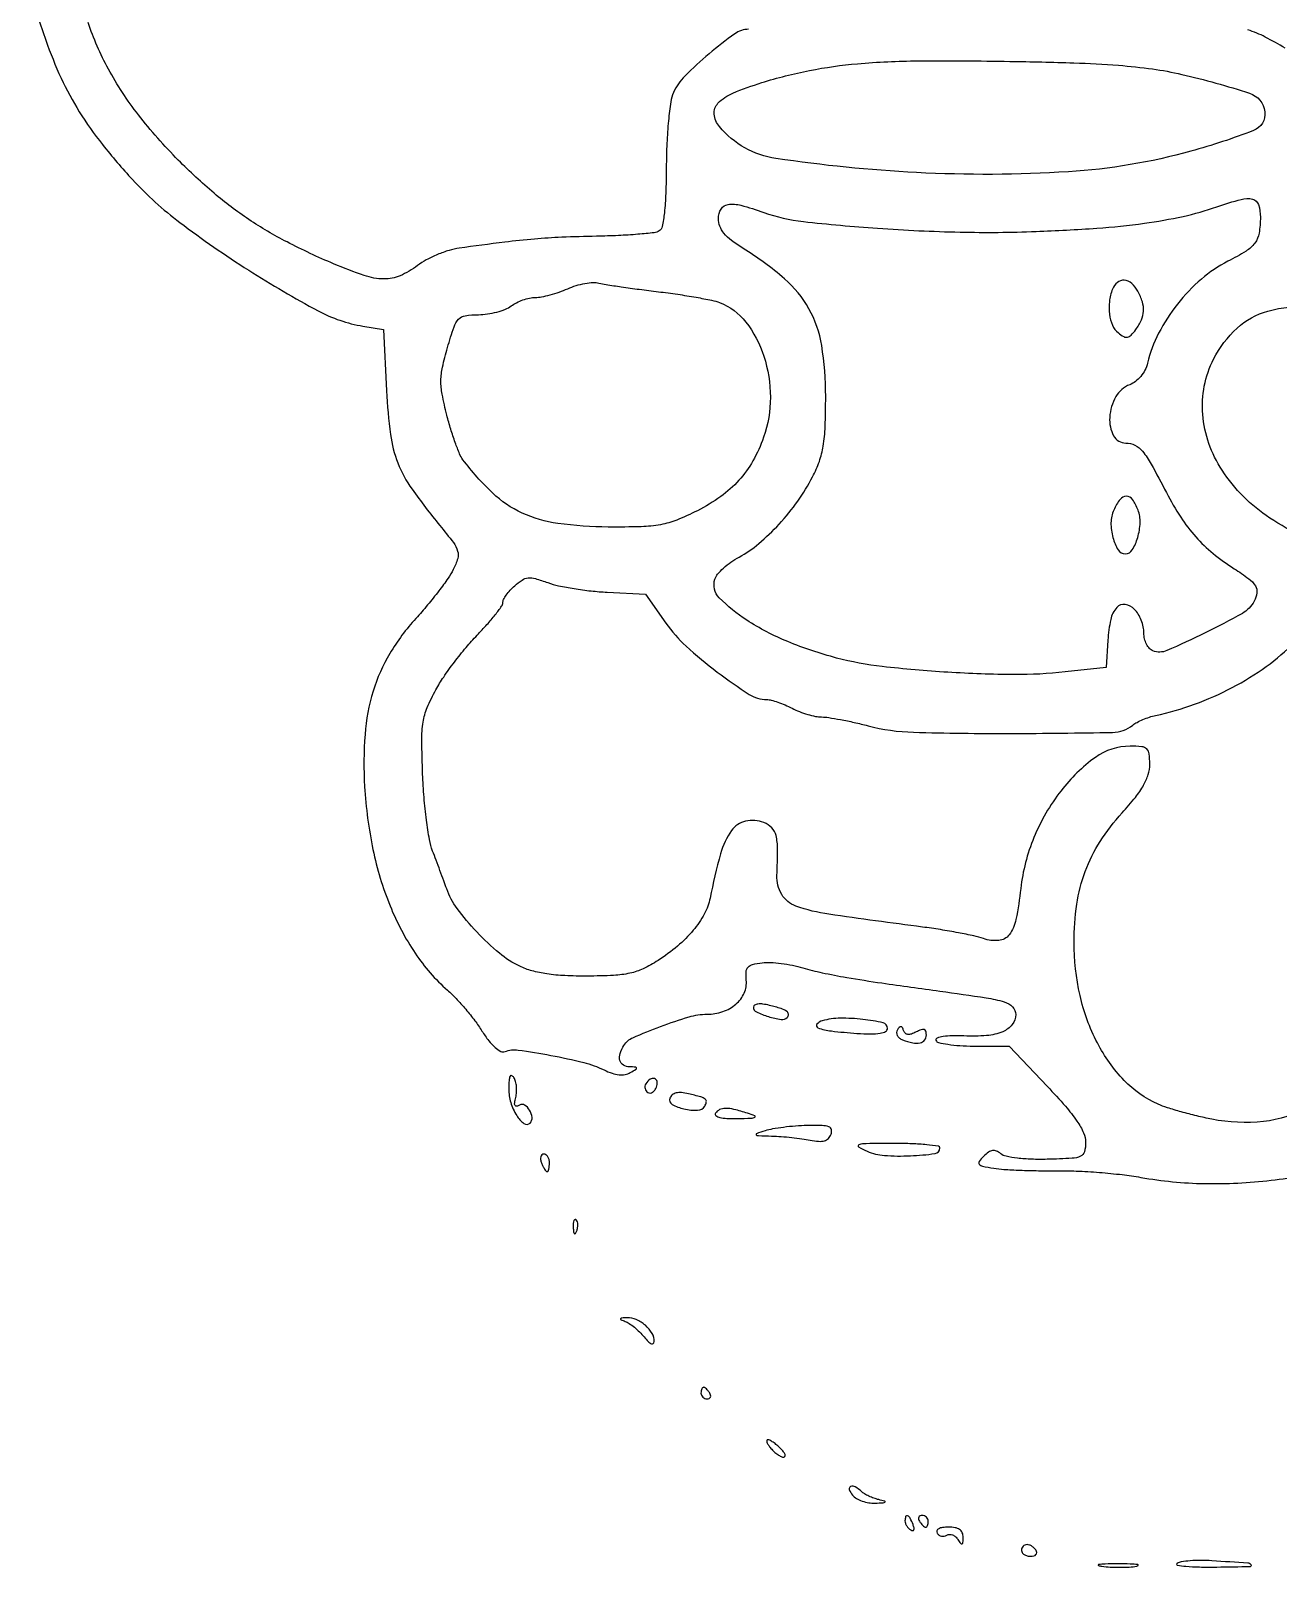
# Model space of a CAD drawing. Extents: x 95 to 503, y 13 to 529.
# Drawn here: x 95 to 309, y 13.1 to 276.8 of the extents above; entities that cross this region are included whole.
import ezdxf

# ---------------------------------------------------------------- set-up
doc = ezdxf.new("R2010")
doc.units = 0

msp = doc.modelspace()

# ---------------------------------------------------------------- linework, layer by layer
for points in [[(95, 282.65036), (97.597499, 275.124728, 0.025437), (100.211478, 268.640742, 0.03057), (103.335481, 262.856435, 0.028807), (107.302043, 257.228223, 0.018849), (112.473308, 251.202173, 0.044293), (120.601028, 243.849593, 0.020094), (132.397747, 235.66321, 0.018569), (144.312691, 228.692597, 0.081483), (152, 226.062942), (155.5, 225.472969), (156.044863, 214.986485, 0.019393), (156.728804, 207.465893, 0.06178), (157.988506, 202.591042, 0.060192), (160.419401, 198.104261, 0.017748), (165.175504, 191.877057, -0.009431), (167.510699, 188.922742, -0.088137), (168.248765, 187.484747, -0.148964), (168.252157, 186.193131, -0.042429), (167.503573, 184.307618, -0.037221), (166.61684, 182.81871, -0.010414), (165.014065, 180.631427, -0.010444), (163.092142, 178.22585, -0.010809), (161.092774, 175.93056, 0.050078), (156.608378, 169.884191, 0.060645), (153.750505, 163.431525, 0.055408), (152.362074, 156.01591, 0.03324), (152.290949, 147.046561, 0.036372), (153.715712, 136.252534, 0.045734), (156.650207, 126.607569, 0.050278), (160.967606, 118.458953, 0.065736), (166.515103, 112.120884, -0.023902), (167.980578, 110.704606, -0.0134), (169.629076, 108.854645, -0.013348), (171.197929, 106.892135, -0.021151), (172.422737, 105.122392, 0.023061), (173.588047, 103.452284, 0.046922), (174.676819, 102.281456, 0.06537), (175.632942, 101.631026, 0.211371), (176.382685, 101.593356, -0.12654), (178.638273, 101.853134, -0.011549), (184.264154, 100.944237, -0.015423), (189.875068, 99.724173, -0.053046), (193.369353, 98.444905, 0.032073), (194.74013, 97.876922, 0.056866), (195.933655, 97.616181, 0.069795), (196.970227, 97.655474, 0.088079), (197.869353, 97.986695, 0.006732), (198.85665, 98.581363, 0.291903), (198.957261, 98.791149, 0.364626), (198.804862, 98.933314, 0.008502), (197.75, 98.969591, -0.135829), (196.68334, 99.284856, -0.190669), (196.099377, 100.07478, -0.140629), (196.122699, 101.261834, -0.066998), (196.769008, 102.660487, -0.149184), (198.309897, 103.979445, -0.013372), (203.081813, 105.913271, -0.017244), (207.969903, 107.553769, -0.072405), (211.027494, 107.999496, 0.081899), (213.743867, 108.447993, 0.096561), (216.002527, 109.739988, 0.108985), (217.421647, 111.639787, 0.132595), (217.776095, 113.824981, -0.040448), (217.743931, 115.287042, -0.16979), (218.077266, 116.086061, -0.152087), (218.861845, 116.553522, -0.030594), (220.481923, 116.838802, -0.040368), (221.907469, 116.885065, -0.018531), (223.761249, 116.726538, -0.018213), (225.710581, 116.414382, -0.023976), (227.458206, 115.980864, 0.020016), (230.794174, 115.125248, 0.010526), (234.998129, 114.316773, 0.006491), (241.057458, 113.36401, 0.001613), (251, 111.965368, -0.003318), (258.936699, 110.821274, -0.037361), (262.037278, 110.113294, -0.122789), (263.465708, 109.250179, -0.198266), (264, 107.955728, -0.170668), (263.393388, 106.230319, -0.126236), (261.76232, 105.007027, -0.07838), (259.011581, 104.345777, -0.031003), (255.111467, 104.27757, 0.016125), (253.101468, 104.302199, 0.033399), (251.538344, 104.166226, 0.044615), (250.5061, 103.910648, 0.411249), (250.321257, 103.53623, 0.26062), (250.740965, 103.153654, 0.018681), (252.345169, 102.841983, 0.022453), (254.391572, 102.616721, 0.014811), (256.757583, 102.5336), (262.8709, 102.5), (269.43545, 95.605053, -0.010585), (272.537339, 92.205777, -0.029754), (274.508358, 89.661034, -0.043236), (275.643218, 87.646932, -0.107081), (276, 86.000087, -0.065777), (275.78827, 84.397587, -0.227643), (275.124076, 83.625446, -0.090335), (273.660679, 83.278829, -0.006222), (269.396604, 83.1084, -0.015702), (266.7217, 83.118826, -0.020962), (264.300576, 83.30615, -0.020451), (262.344401, 83.621898, -0.123572), (261.424483, 84.062674, 0.067026), (260.681902, 84.527069, 0.142428), (260.016881, 84.622189, 0.120525), (259.330111, 84.347265, 0.041205), (258.505889, 83.648746, 0.036061), (257.721202, 82.741903, 0.346798), (257.733805, 82.265077, 0.170717), (258.296953, 81.928612, 0.010732), (260.22801, 81.579364, 0.023198), (261.9737, 81.384665, 0.006341), (264.741978, 81.240576, 0.006397), (267.888618, 81.157082, 0.006624), (271, 81.15557, -0.014193), (274.379325, 81.102775, -0.008729), (278.351817, 80.858309, -0.00875), (282.275665, 80.478798, -0.015452), (285.495546, 80.009207, 0.039224), (296.375173, 78.947118, 0.034205), (307.805666, 79.513145, 0.034732), (318.849006, 81.606088, 0.044672)], [(218.172652, 277, 0.157373), (215.800685, 276.234476, 0.018728), (211.387087, 272.796169, 0.021995), (207.231175, 268.976568, 0.090134), (205.295104, 266.169419, 0.069908), (204.817495, 264.535614, 0.011981), (204.426699, 261.317766, 0.012701), (204.149734, 257.450355, 0.010417), (204.045104, 253.309017, -0.007778), (203.955467, 248.823635, -0.018925), (203.712939, 245.52458, -0.019217), (203.35707, 243.164454, -0.210305), (202.825841, 242.392364, -0.11143), (201.969916, 242.097629, -0.006395), (199.183688, 241.826812, -0.009496), (195.82957, 241.608106, -0.006817), (192.075841, 241.486107, 0.005496), (186.101104, 241.307716, 0.011362), (181.439684, 241.011023, 0.009556), (176.318039, 240.469211, 0.002859), (168.533511, 239.449695, 0.040239), (166.780723, 239.064396, 0.024591), (164.787246, 238.345773, 0.024571), (162.870094, 237.433145, 0.039566), (161.350233, 236.453564, -0.060374), (158.372554, 234.704884, -0.108265), (155.603203, 234.158742, -0.076472), (152.225088, 234.751232, -0.019066), (146.971155, 236.755258, -0.018239), (138.981256, 240.507001, -0.028353), (132.423814, 244.368225, -0.029095), (126.467336, 248.868529, -0.020628), (120.316744, 254.557807, -0.030543), (113.480578, 262.320375, -0.040567), (108.328245, 270.186737, -0.044142), (104.846178, 278.186147, -0.050019)], [(310.241222, 273.755816, 0.020742), (306.815019, 275.672327, 0.036843), (303.831251, 276.915863, 0.028679)], [(319.5, 187.565733, -0.071539), (307.602028, 193.138762, -0.102713), (299.398492, 201.345507, -0.12445), (296.095375, 210.8995, -0.140086), (297.955914, 220.413529, -0.088859), (301.983146, 225.725064, -0.119248), (307.244068, 228.650132, -0.084822), (314.637648, 229.398105, -0.028062)], [(314.226225, 92.049709, -0.099732), (306.516035, 89.601461, -0.076271), (297.65559, 89.987926, -0.010216), (295.073024, 90.555326, -0.008999), (292.40352, 91.25033, -0.009078), (290.01862, 91.964215, -0.026825), (288.420222, 92.570676, -0.097961), (282.605905, 96.648048, -0.071561), (278.00431, 103.079467, -0.064559), (275.033994, 111.236272, -0.054596), (274.014553, 120.365786, -0.037404), (274.487825, 126.868469, -0.052043), (275.939021, 132.518396, -0.053379), (278.489162, 137.638918, -0.042254), (282.25, 142.55355, 0.015423), (284.524279, 145.216743, 0.039533), (285.947947, 147.311518, 0.054761), (286.734679, 149.129162, 0.074908), (287, 150.890209, 0.028965), (286.894973, 152.701651, 0.179126), (286.479472, 153.51897, 0.164448), (285.610454, 153.907054, 0.023511), (283.634859, 154, 0.157365), (277.676343, 152.077053, 0.072922), (271.771173, 146.351835, 0.065429), (267.127569, 138.327649, 0.070555), (264.864929, 129.578283, -0.020564), (264.044979, 124.271885, -0.112113), (262.873543, 121.632608, -0.215248), (261.093105, 120.646617, -0.103399), (258.447468, 120.97729, 0.028524), (256.833681, 121.42979, 0.00721), (254.162694, 121.976582, 0.007332), (251.087547, 122.513453, 0.007347), (248, 122.959537, -0.003532), (231.941014, 125.154779, -0.049572), (226.292529, 126.548939, -0.174711), (223.846634, 128.555227, -0.146936), (223.025714, 131.823277, 0.009777), (223.144701, 136.376334, 0.06228), (222.873454, 138.667804, 0.132108), (222.136265, 140.001588, 0.112691), (220.787295, 140.882981, 0.143468), (217.640652, 141.101464, 0.186278), (215.249417, 139.521083, 0.087891), (213.359378, 135.538748, 0.017904), (211.55771, 127.912482, -0.076764), (210.568369, 125.197245, -0.048414), (208.661269, 122.406032, -0.042929), (205.969992, 119.696161, -0.03331), (202.625432, 117.224453, -0.031979), (200.086043, 115.817633, -0.056094), (197.816245, 115.040416, -0.042095), (195.017019, 114.663934, -0.011121), (190.5, 114.540544, -0.0131), (186.65553, 114.621791, -0.024243), (183.547237, 114.920492, -0.029728), (181.002459, 115.4462, -0.045996), (178.89951, 116.22597, -0.062295), (175.4208, 118.462776, -0.029593), (171.535513, 122.119017, -0.029423), (168.163763, 126.140326, -0.07429), (166.369048, 129.5, 0.002164), (165.863514, 130.899467, 0.001115), (165.219308, 132.646875, 0.001108), (164.548618, 134.441492, 0.001677), (163.956253, 136, -0.048011), (163.412662, 137.959365, -0.011345), (162.898133, 141.318569, -0.011575), (162.482002, 145.224068, -0.011174), (162.24111, 149.190875, -0.007307), (162.102731, 155.030753, -0.04127), (162.331142, 158.136348, -0.060309), (163.035347, 160.619104, -0.026726), (164.520276, 163.690875, -0.023466), (165.851444, 165.858896, -0.012465), (167.689018, 168.419284, -0.01238), (169.701658, 170.948286, -0.018769), (171.585419, 173.034349, 0.010863), (173.276483, 174.848527, 0.01514), (174.703217, 176.548303, 0.011499), (175.799393, 178.005273, 0.15677), (176, 178.629362, -0.122544), (176.131606, 179.158275, -0.030977), (176.598145, 179.919769, -0.029723), (177.256851, 180.749426, -0.026197), (178.03624, 181.532796, -0.041742), (179.300791, 182.498369, -0.119823), (180.338624, 182.854068, -0.091546), (181.587119, 182.740259, -0.018374), (183.722809, 182.055592, 0.034143), (185.57415, 181.525805, 0.012839), (188.226292, 181.030091, 0.012649), (191.150659, 180.636442, 0.015028), (193.927818, 180.418111), (200.482496, 180.100606), (203.991248, 175.101447, 0.054377), (207.435502, 171.179395, 0.023352), (212.794686, 166.712591, 0.019297), (218.276121, 162.885227, 0.143716), (221.292284, 162, -0.064149), (222.050633, 161.902304, -0.018756), (223.17829, 161.561185, -0.018511), (224.430547, 161.07796, -0.01886), (225.635693, 160.506161, 0.026862), (226.89368, 159.933758, 0.021356), (228.305215, 159.449327, 0.021835), (229.655282, 159.112883, 0.049483), (230.70121, 159.006161, -0.037682), (231.908204, 158.91167, -0.008394), (233.948389, 158.56095, -0.00867), (236.296977, 158.074173, -0.008274), (238.664377, 157.499201, 0.056824), (246.472516, 156.388678, 0.00758), (263.138826, 156.17879, 0.003949), (280.611465, 156.361627, 0.164942), (284.098075, 157.615805, -0.046941), (284.811784, 158.081804, -0.021214), (285.822559, 158.560371, -0.020784), (286.940099, 158.978737, -0.026669), (288, 159.264473, 0.035236), (294.685358, 161.190108, 0.033547), (301.149033, 164.060799, 0.034424), (306.995555, 167.676367, 0.043092), (311.835167, 171.826058, -0.007262)]]:
    msp.add_lwpolyline(points, format="xyb")
for points in [[(292.5, 269.26731, -0.020519), (304.13185, 266.033206, -0.293099), (306.74195, 262.860073, -0.343087), (304.788504, 259.622463, -0.024148), (294.064371, 256.085055, -0.051997), (273.054945, 252.555817, -0.028645), (246.974315, 252.418778, -0.023905), (222.866315, 254.833263, -0.184766), (213.167382, 260.297108, -0.14821), (212.271435, 262.427642, -0.220807), (212.917639, 264.30906, -0.103201), (215.462366, 266.048652, -0.023249), (220.419465, 267.843959, -0.026141), (228.625507, 269.92808, -0.027692), (236.848047, 271.09585, -0.019649), (247.238182, 271.578465, -0.005974), (263, 271.502424, -0.003844), (273.98011, 271.2338, -0.010869), (281.637435, 270.820788, -0.015275), (287.48622, 270.197481, -0.023364)], [(305.984687, 244.75, -0.039665), (305.756133, 242.035531, -0.118728), (305.036468, 240.331651, -0.095957), (303.522194, 238.939295, -0.020761), (300.40532, 237.193249, 0.060862), (295.859481, 234.144996, 0.047649), (291.750098, 229.849893, 0.047627), (288.526173, 224.852028, 0.060634), (286.612411, 219.71463, -0.059473), (286.176127, 218.535114, -0.054566), (285.464342, 217.45368, -0.056193), (284.560603, 216.581909, -0.073081), (283.55764, 216.021915, 0.176312), (281.180063, 213.968554, 0.111342), (280.128629, 210.414455, 0.138599), (280.798306, 207.266034, 0.278313), (282.896607, 206, -0.116355), (284.463829, 205.630286, -0.105707), (285.764676, 204.591257, -0.046015), (287.245382, 202.399904, -0.006225), (289.857796, 197.5, 0.025138), (292.307766, 193.295818, 0.037602), (294.889896, 189.920758, 0.039122), (297.865809, 187.067548, 0.030499), (301.5, 184.444603, -0.018825), (303.986244, 182.736961, -0.095788), (305.113442, 181.503268, -0.168328), (305.376926, 180.301298, -0.093689), (304.922136, 178.85451, -0.143396), (302.887695, 176.782489, -0.013511), (296.507368, 173.439071, -0.011641), (289.905187, 170.392166, -0.196342), (287.551354, 170.34192, -0.119135), (286.957679, 170.751184, -0.065153), (286.45571, 171.48497, -0.05916), (286.115512, 172.412174, -0.058435), (286, 173.397187, 0.055387), (285.882266, 174.456748, 0.038731), (285.528253, 175.606277, 0.039128), (285.009238, 176.668796, 0.063283), (284.394054, 177.463089, 0.155695), (282.754066, 178.309576, 0.261661), (281.335184, 177.800837, 0.126158), (280.297422, 175.725531, 0.037073), (279.801537, 172.170327), (279.5, 167.5), (272.5, 166.726041, -0.029519), (263.790806, 166.280636, -0.013279), (252.343638, 166.675482, -0.0131), (241.110707, 167.657856, -0.035695), (233.270393, 169.123391, -0.033614), (224.887692, 171.93256, -0.046078), (217.84476, 175.622911, -0.055555), (213.143986, 179.469025, -0.277135), (212.388318, 182.648121, -0.098136), (212.860328, 183.506047, -0.032698), (213.856802, 184.546111, -0.031088), (215.13947, 185.581807, -0.030789), (216.544672, 186.454124, 0.05221), (219.912307, 188.749775, 0.031502), (223.39835, 192.100677, 0.030392), (226.608539, 196.058977, 0.034901), (229.15544, 200.20494, 0.035848), (230.308773, 202.862643, 0.044191), (230.975474, 205.47974, 0.031329), (231.304478, 208.809749, 0.008961), (231.397504, 214, 0.039474), (230.706105, 222.743928, 0.087853), (228.530224, 229.033318, 0.0878), (224.326006, 234.195471, 0.039391), (217.25, 239.391916, -0.022145), (215.21518, 240.780932, -0.058765), (213.941789, 241.992799, -0.082585), (213.242465, 243.191959, -0.091041), (213, 244.512545, -0.136395), (213.458557, 246.162259, -0.226813), (214.639805, 246.940375, -0.100501), (216.858323, 246.798365, -0.018735), (220.77431, 245.579628, 0.05679), (227.560988, 244.021128, 0.010607), (240.298553, 242.858087, 0.011866), (254.467223, 242.204292, 0.015282), (267.5, 242.310923, 0.007902), (277.927701, 242.880298, 0.016192), (286.070001, 243.719734, 0.020284), (292.725959, 244.901205, 0.028969), (298.5, 246.525112, -0.015322), (302.677798, 247.824056, -0.126585), (304.649974, 247.861469, -0.264455), (305.65727, 246.923194, -0.077278)], [(202.697511, 231.971309, -0.006603), (206.004793, 231.531191, -0.007486), (209.16336, 231.01992, -0.006892), (211.831141, 230.50898, -0.040577), (213.197511, 230.109968, -0.137792), (217.690398, 226.771167, -0.085873), (220.778816, 220.932169, -0.078706), (221.905819, 213.863709, -0.085123), (220.734944, 206.993821, -0.043482), (218.899192, 202.943695, -0.055337), (216.506858, 199.614047, -0.053901), (213.38811, 196.825791, -0.038372), (209.376823, 194.393385, -0.021865), (205.860145, 192.803171, -0.05004), (203.067948, 191.997375, -0.038531), (199.756485, 191.651955, -0.008725), (194.100557, 191.598445, -0.03122), (185.446497, 192.208773, -0.075394), (179.303015, 193.997527, -0.081678), (174.262385, 197.422574, -0.041676), (169.157382, 203.153802, -0.062087), (168.583903, 204.154582, -0.012356), (167.833796, 206.079234, -0.0129), (167.068951, 208.378624, -0.011697), (166.39648, 210.790361, -0.014266), (165.596024, 214.369839, -0.050359), (165.382491, 216.713994, -0.052196), (165.645627, 219.010359, -0.016132), (166.510045, 222.386559, -0.010541), (167.625513, 225.942222, -0.10787), (168.414113, 227.257855, -0.168259), (169.548794, 227.852205, -0.035132), (171.820958, 228.031803, 0.034344), (173.371937, 228.15194, 0.028721), (174.989488, 228.485547, 0.029687), (176.43726, 228.9656, 0.067109), (177.44113, 229.531803, -0.045485), (178.344726, 230.094108, -0.031155), (179.456558, 230.568717, -0.031472), (180.595129, 230.893954, -0.053882), (181.57632, 231, 0.047212), (182.650903, 231.101693, 0.018142), (184.114288, 231.436607, 0.017773), (185.686015, 231.917308, 0.020903), (187.13519, 232.48632, -0.030708), (188.570294, 233.017594, -0.028303), (190.099087, 233.386157, -0.029449), (191.499294, 233.556549, -0.078157), (192.5, 233.462423, 0.02308), (193.719568, 233.210593, 0.003071), (196.320519, 232.813944, 0.00355), (199.41228, 232.384256, 0.002975)], [(280.606989, 232.418213, 0.060955), (280.073669, 230.281932, 0.063952), (280.084158, 228.115517, 0.070672), (280.614168, 226.227523, 0.116341), (281.608213, 224.910192, 0.042777), (282.525605, 224.272795, 0.179145), (283.177169, 224.162833, 0.157948), (283.793638, 224.50013, 0.031378), (284.608213, 225.478876, 0.052545), (285.562912, 227.121901, 0.092084), (285.932126, 228.645576, 0.089421), (285.734053, 230.231113, 0.047222), (284.964816, 232.065741, 0.090775), (283.907, 233.394237, 0.160504), (282.628787, 233.933149, 0.192178), (281.443878, 233.567887, 0.132173)], [(280.818046, 194.5, 0.105964), (280.344542, 192.346015, 0.06656), (280.674107, 189.778855, 0.074111), (281.579098, 187.688382, 0.259152), (282.818046, 187, 0.262519), (284.000811, 187.66696, 0.065205), (284.92825, 189.779594, 0.060451), (285.349752, 192.34761, 0.101661), (285.001507, 194.496037, 0.057888), (284.04976, 196.328783, 0.248757), (282.999485, 196.887051, 0.236867), (281.907339, 196.340204, 0.053524)], [(219, 109.216816, 0.289187), (219.522517, 108.388944, 0.037154), (221.570967, 107.593261, 0.037596), (223.740652, 107.105652, 0.237127), (224.784665, 107.451332, 0.209341), (225.00033, 108.002979, 0.237084), (224.7273, 108.496155, 0.075465), (223.742677, 108.970527, 0.013105), (221.74795, 109.527124, 0.028769), (220.638435, 109.738646, 0.060902), (219.764565, 109.746692, 0.100528), (219.203583, 109.565241, 0.270734)], [(230.816977, 106.889527, 0.164114), (229.887225, 106.274429, 0.508536), (230.060949, 105.670073, 0.059287), (232.366484, 105.12648, 0.010766), (236.75, 104.723909, 0.013365), (239.166727, 104.619151, 0.044452), (240.750919, 104.733816, 0.08229), (241.682391, 105.047995, 0.277102), (242, 105.577081, 0.350853), (241.245852, 106.519517, 0.026064), (237.766845, 107.112923, 0.032576), (233.903652, 107.312819, 0.061504)], [(243.688828, 105.305531, 0.137233), (243.554767, 104.840739, 0.124175), (243.673419, 104.353853, 0.104605), (244.036265, 103.918292, 0.075484), (244.587531, 103.604785, 0.037946), (246.328482, 103.084217, 0.104898), (247.601097, 103.077011, 0.180871), (248.366754, 103.558366, 0.164377), (248.666667, 104.445986, 0.077289), (248.568859, 105.074941, 0.250061), (248.275817, 105.360337, 0.162497), (247.762266, 105.339749, 0.032299), (246.914003, 104.953976, -0.040305), (246.104372, 104.601285, -0.11252), (245.492075, 104.536034, -0.165494), (245.053643, 104.745631, -0.119334), (244.763755, 105.208735, 0.047705), (244.543955, 105.704801, 0.246987), (244.300275, 105.862401, 0.236655), (244.024157, 105.753729, 0.044406)], [(177.015313, 95.178571, 0.075419), (177.357048, 92.853655, 0.065786), (178.378377, 90.614175, 0.09369), (179.629309, 89.260832, 0.371634), (180.671158, 89.337824, 0.224645), (181.011069, 90.28831, 0.10972), (180.600413, 91.539757, 0.123104), (179.737736, 92.410726, 0.28182), (178.849539, 92.40701, -0.094241), (178.372698, 92.224445, -0.33839), (178.100951, 92.364152, -0.150595), (178.032722, 92.833391, -0.025312), (178.219909, 93.73293, 0.048679), (178.361075, 94.616119, 0.039261), (178.344474, 95.577392, 0.040661), (178.184734, 96.470288, 0.076762), (177.892745, 97.139302, 0.147211), (177.525402, 97.45743, 0.414397), (177.238941, 97.348194, 0.090123), (177.063239, 96.633357, 0.014162)], [(200.542705, 96.069098, 0.09691), (200.392636, 95.670838, 0.097419), (200.40414, 95.246164, 0.09843), (200.575024, 94.860961, 0.101208), (200.878903, 94.574842, 0.157716), (201.271104, 94.478565, 0.122565), (201.691106, 94.61591, 0.09613), (202.076686, 94.976296, 0.065363), (202.36383, 95.505744, 0.124688), (202.475758, 96.447359, 0.293249), (202.039042, 96.965546, 0.232893), (201.270687, 96.843423, 0.100833)], [(204.675201, 93.595972, 0.370678), (205.052822, 92.54037, 0.073343), (207.080539, 91.751848, 0.06448), (209.425061, 91.526861, 0.251115), (210.644164, 92.233262, 0.097546), (210.914546, 92.953567, 0.278336), (210.724671, 93.431293, 0.095463), (209.956803, 93.810975, 0.008455), (207.854258, 94.352208, 0.035191), (206.641403, 94.553773, 0.082152), (205.726148, 94.489964, 0.116707), (205.081603, 94.165873, 0.127211)], [(212.5, 91, 0.386734), (212.574454, 90.600962, 0.10262), (213.213458, 90.297179, 0.048081), (214.437936, 90.120671, 0.017553), (216.190983, 90.09968, 0.003596), (218.65162, 90.174312, 0.10647), (219.25324, 90.327709, 0.648202), (219.243929, 90.553461, 0.017358), (218, 91, 0.015514), (215.657299, 91.670891, 0.062051), (214.179315, 91.85502, 0.11385), (213.19392, 91.627699, 0.141885)], [(221, 88, 0.006993), (219.51636, 87.501872, 0.588866), (219.484056, 87.311978, 0.160647), (219.855357, 87.173767, 0.00257), (222.125, 87.09968, -0.011595), (223.73019, 87.018261, -0.007772), (225.560851, 86.854142, -0.007829), (227.33005, 86.639714, -0.015283), (228.731089, 86.403782, 0.029738), (230.182388, 86.202314, 0.087695), (231.181295, 86.298971, 0.128473), (231.863652, 86.695986, 0.105865), (232.324704, 87.403782, 0.152786), (232.374723, 88.194408, 0.250353), (231.937737, 88.682049, 0.082302), (230.772567, 88.900427, 0.01054), (228.218615, 88.90032, 0.013769), (226.228719, 88.803418, 0.011972), (224.151718, 88.594733, 0.012127), (222.280946, 88.315181, 0.034351)], [(238.508611, 84.495542, 0.084783), (241.473172, 83.770378, 0.028886), (245.919782, 83.712649, 0.021857), (250.153054, 84.088195, 0.376006), (251, 85.055208, 0.374318), (250.725157, 85.370895, 0.009774), (248.723437, 85.609335, 0.015943), (246.221461, 85.777541, 0.009626), (243.25, 85.825069, 0.002237), (238.34074, 85.787118, 0.065389), (237.103341, 85.609212, 0.65769), (237.054116, 85.24375, 0.033036)], [(182.638374, 82.5, 0.02136), (182.887494, 81.925442, 0.030395), (183.160341, 81.440625, 0.030693), (183.420671, 81.087111, 0.222225), (183.606989, 81, 0.289661), (183.758929, 81.096084, 0.046727), (183.884553, 81.440625, 0.039339), (183.971531, 81.925176, 0.024748), (184, 82.5, 0.062722), (183.92777, 83.073532, 0.08088), (183.715469, 83.559375, 0.098158), (183.400789, 83.884506, 0.152681), (183.031385, 84, 0.184534), (182.710807, 83.877514, 0.147206), (182.516384, 83.559375, 0.100118), (182.488865, 83.074366, 0.055937)], [(188.078947, 71.416667, 0.018894), (188.137993, 70.670344, 0.168741), (188.279315, 70.37858, 0.470617), (188.461564, 70.395823, 0.054073), (188.683114, 70.8125, 0.051402), (188.839148, 71.359369, 0.05415), (188.876576, 71.916927, 0.060344), (188.797407, 72.402231, 0.126455), (188.604167, 72.729167, 0.296942), (188.385309, 72.77538, 0.208169), (188.200665, 72.592839, 0.077125), (188.089945, 72.112848, 0.028489)], [(197, 55.300616, -0.062452), (197.695656, 54.946216, -0.02385), (198.566906, 54.29263, -0.023174), (199.456133, 53.484527, -0.026308), (200.227764, 52.629563, 0.023926), (200.941529, 51.831106, 0.090467), (201.487493, 51.44703, 0.286724), (201.816327, 51.488634, 0.220906), (201.977764, 51.821429, 0.139066), (201.60043, 53.242525, 0.07841), (200.453085, 54.62592, 0.07632), (198.895514, 55.623303, 0.115644), (197.321429, 55.921053, 0.008227), (196.392251, 55.86545, 0.259761), (196.207958, 55.743515, 0.438182), (196.264648, 55.587227, 0.012608)], [(210, 43, 0.105053), (210.081062, 42.618444, 0.099167), (210.311086, 42.29375, 0.09642), (210.654762, 42.076123, 0.093332), (211.059017, 42, 0.108972), (211.413961, 42.078288, 0.182303), (211.6254, 42.29375, 0.161196), (211.656512, 42.6179, 0.082592), (211.5, 43, 0.029505), (211.231006, 43.382774, 0.035638), (210.933975, 43.70625, 0.038439), (210.65171, 43.934461, 0.151918), (210.440983, 44, 0.210953), (210.272352, 43.92554, 0.081139), (210.129539, 43.70625, 0.061769), (210.032345, 43.382849, 0.042167)], [(222, 33.5, 0.034033), (222.546404, 32.92599, 0.035584), (223.157967, 32.440625, 0.038054), (223.743571, 32.102489, 0.112363), (224.193873, 32, 0.292116), (224.411096, 32.138748, 0.19907), (224.423468, 32.440625, 0.078501), (224.154438, 32.923032, 0.030007), (223.642857, 33.5, 0.021226), (223.017684, 34.074232, 0.025202), (222.379657, 34.559375, 0.025246), (221.809945, 34.90807, 0.125339), (221.448984, 35, 0.367029), (221.295323, 34.869644, 0.129665), (221.324622, 34.559375, 0.059248), (221.570237, 34.076326, 0.025998)], [(236, 25.5, 0.087337), (236.6673, 24.933545, 0.046624), (237.651048, 24.4747, 0.044518), (238.775065, 24.182571, 0.052402), (239.872445, 24.116001, 0.004055), (241.284334, 24.18981, 0.176852), (241.55299, 24.306711, 0.582425), (241.517446, 24.449175, 0.008863), (240.5, 24.713066, -0.027624), (239.664611, 24.963524, -0.023041), (238.808437, 25.318054, -0.02366), (238.054045, 25.716549, -0.05674), (237.55, 26.097065, 0.057822), (236.479874, 26.901311, 0.227996), (235.68054, 26.965912, 0.410816), (235.449078, 26.452465, 0.084362)], [(245, 21.059017, 0.088797), (245.072509, 20.65395, 0.053277), (245.290385, 20.21498, 0.051183), (245.610411, 19.810572, 0.061454), (245.988546, 19.507079, 0.1144), (246.325929, 19.393111, 0.32948), (246.525685, 19.512472, 0.155351), (246.556862, 19.868281, 0.036408), (246.381557, 20.448062, 0.029964), (245.894727, 21.51997, 0.168622), (245.441482, 21.942608, 0.444011), (245.117673, 21.798253, 0.079093)], [(247.5, 21, 0.029505), (247.768994, 20.617226, 0.035638), (248.066025, 20.29375, 0.038439), (248.34829, 20.065539, 0.151918), (248.559017, 20, 0.210953), (248.727648, 20.07446, 0.081139), (248.870461, 20.29375, 0.061769), (248.967655, 20.617151, 0.042167), (249, 21, 0.105053), (248.918938, 21.381556, 0.099167), (248.688914, 21.70625, 0.09642), (248.345238, 21.923877, 0.093332), (247.940983, 22, 0.108972), (247.586039, 21.921712, 0.182303), (247.3746, 21.70625, 0.161196), (247.343488, 21.3821, 0.082592)], [(250.510081, 18.983688, 0.101689), (250.82947, 18.64512, 0.09853), (251.259982, 18.455218, 0.097299), (251.735034, 18.44333, 0.096449), (252.180902, 18.611803, -0.131568), (252.645759, 18.751506, -0.099345), (253.173722, 18.662109, -0.087063), (253.684569, 18.356265, -0.07339), (254.096491, 17.878115, 0.018391), (254.561505, 17.200423, 0.345083), (254.794931, 17.136309, 0.283898), (254.950359, 17.353547, 0.014763), (254.984687, 18.25, 0.102339), (254.830117, 19.031702, 0.143218), (254.382943, 19.580532, 0.107976), (253.600645, 19.899806, 0.043119), (252.440983, 20, 0.034977), (251.465312, 19.931665, 0.086376), (250.784891, 19.712076, 0.173612), (250.479395, 19.379179, 0.242672)], [(265, 16, 0.153634), (265.120018, 15.618621, 0.097988), (265.457961, 15.29375, 0.080552), (265.962904, 15.074545, 0.062283), (266.559017, 15, 0.066118), (267.110654, 15.073267, 0.138808), (267.478525, 15.29375, 0.191142), (267.607943, 15.620352, 0.139169), (267.5, 16, 0.06081), (267.193797, 16.382515, 0.051032), (266.7871, 16.70625, 0.053229), (266.346558, 16.926698, 0.089642), (265.940983, 17, 0.105429), (265.581949, 16.923444, 0.099231), (265.276414, 16.70625, 0.096318), (265.071618, 16.381732, 0.092995)], [(278.767909, 13.275269, 0.018638), (280.218327, 13.150328, 0.01259), (281.878422, 13.111345, 0.012695), (283.487453, 13.154945, 0.024559), (284.767909, 13.285474, 0.212532), (285.000181, 13.434198, 0.556092), (284.934948, 13.575472, 0.025342), (283.655786, 13.668409, 0.005888), (281.5, 13.690131, 0.005499), (279.352754, 13.662864, 0.031761), (278.222448, 13.564056, 0.756877), (278.205163, 13.425738, 0.069146)], [(291.675726, 13.778426, 0.677149), (291.72876, 13.496822, 0.025653), (293.195369, 13.285797, 0.018119), (295.509369, 13.157526, 0.008562), (298.5, 13.151495, 0.001365), (304.263958, 13.254317, 0.615496), (304.394369, 13.526538, 0.214814), (303.853092, 13.815865, 0.001116), (297.675726, 14.220798, 0.015557), (295.742502, 14.282903, 0.018652), (293.923213, 14.21684, 0.017627), (292.412323, 14.051733, 0.105994)]]:
    msp.add_lwpolyline(points, format="xyb", close=True)

doc.saveas('drawing.dxf')
